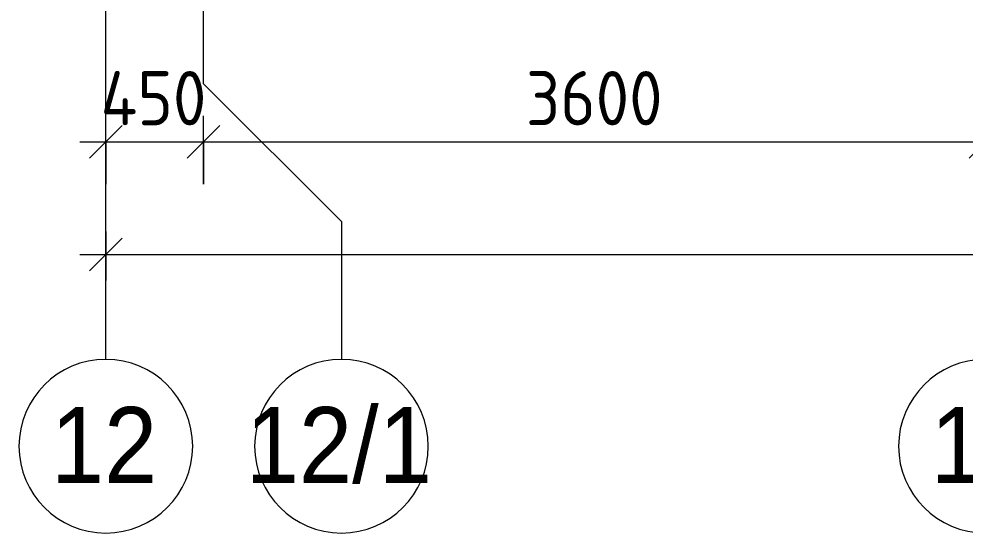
# Model space of a CAD drawing. Header units: millimetres. Extents: x 315 to 209858, y -8553 to 29000.
# Drawn here: x 8043 to 12399, y -2706 to -338 of the extents above; entities that cross this region are included whole.
import ezdxf

# ---------------------------------------------------------------- set-up
doc = ezdxf.new("R2010")
doc.units = ezdxf.units.MM
for name, color, linetype, lineweight in [('A-ANNO-DIMS', 7, 'Continuous', 9), ('A-ANNO-DIMS-100', 7, 'Continuous', 9), ('Оси', 7, 'Continuous', 9), ('Оси-1', 7, 'Continuous', 20)]:
    doc.layers.add(name, color=color, linetype=linetype, lineweight=lineweight)
doc.styles.add('Arial', font='arial.ttf', dxfattribs={"width": 0.9, "height": 350})
doc.styles.add('ISOCPEUR_2', font='isocpeur.ttf', dxfattribs={"width": 0.9, "height": 250})
doc.dimstyles.new('ISO-2_5_0_9К_БОЛЬШОЙ', dxfattribs={"dimscale": 304.8, "dimtxt": 248.995294, "dimasz": 0.492126, "dimexe": 0.393701, "dimexo": 0.984252, "dimgap": 0, "dimtad": 1, "dimdec": 0, "dimrnd": 10, "dimzin": 0, "dimdsep": 46, "dimtxsty": 'ISOCPEUR_2', "dimblk1": 'OBLIQUE', "dimblk2": 'OBLIQUE', "dimsah": 1, "dimcen": 0.09, "dimdle": 0.393701, "dimazin": 0, "dimtfac": 1, "dimtdec": 4, "dimtix": 1, "dimtmove": 0, "dimatfit": 3, "dimfxl": 1, "dimtvp": 1, "dimtolj": 1, "dimtzin": 0, "dimarcsym": 2})
doc.dimstyles.new('ISO-2_5_0_9К_БОЛЬШОЙ_округление', dxfattribs={"dimscale": 304.8, "dimtxt": 248.995294, "dimasz": 0.492126, "dimexe": 0.393701, "dimexo": 0, "dimgap": 0, "dimtad": 1, "dimdec": 0, "dimrnd": 10, "dimzin": 0, "dimdsep": 46, "dimtxsty": 'ISOCPEUR_2', "dimblk1": 'OBLIQUE', "dimblk2": 'OBLIQUE', "dimsah": 1, "dimcen": 0.09, "dimdle": 0.393701, "dimazin": 0, "dimtfac": 1, "dimtdec": 4, "dimtix": 1, "dimtmove": 0, "dimatfit": 3, "dimfxl": 1, "dimtvp": 1, "dimtolj": 1, "dimtzin": 0, "dimarcsym": 2})

# ---------------------------------------------------------------- blocks, each defined once
blk = doc.blocks.new('Ось сетки - D8-29747960-План устройствa полов 2 этажа в осях 12-23')
at = {"layer": 'Оси-1'}
for start, end in [(360, 180), (180, 360)]:
    blk.add_arc((0, 0), 4, start, end, dxfattribs=at)
blk = doc.blocks.new('DIMBLOCK14-План устройствa полов 2 этажа в осях 12-23')
at = {"layer": 'A-ANNO-DIMS-100'}
for p, q in [((8442.8, -1098.6), (8442.8, -784.6)), ((8892.8, -1098.6), (8892.8, -784.6)), ((8322.8, -904.6), (8892.8, -904.6)), ((8442.8, -904.6), (8442.8, -1098.6)), ((8892.8, -904.6), (8892.8, -1098.6))]:
    blk.add_line(p, q, dxfattribs=at)
at = {"layer": 'A-ANNO-DIMS-100', "lineweight": 20}
for p, q in [((8442.8, -904.6), (8517.8, -829.6)), ((8892.8, -904.6), (8967.8, -829.6)), ((8442.8, -904.6), (8367.8, -979.6)), ((8892.8, -904.6), (8817.8, -979.6))]:
    blk.add_line(p, q, dxfattribs=at)
at = {"layer": 'A-ANNO-DIMS-100', "color": 0, "insert": (8418.9, -578), "char_height": 250, "width": 597.589, "attachment_point": 1, "line_spacing_factor": 1.149209, "style": 'ISOCPEUR_2'}
blk.add_mtext('450', dxfattribs=at)
blk = doc.blocks.new('_Oblique')
at = {"color": 0, "linetype": 'ByBlock', "lineweight": -2}
blk.add_line((-0.5, -0.5), (0.5, 0.5), dxfattribs=at)
blk = doc.blocks.new('DIMBLOCK15-План устройствa полов 2 этажа в осях 12-23')
at = {"layer": 'A-ANNO-DIMS-100'}
for p, q in [((8892.8, -1098.6), (8892.8, -784.6)), ((12492.8, -1098.6), (12492.8, -784.6)), ((8892.8, -904.6), (12492.8, -904.6)), ((8892.8, -904.6), (8892.8, -1098.6)), ((12492.8, -904.6), (12492.8, -1098.6))]:
    blk.add_line(p, q, dxfattribs=at)
at = {"layer": 'A-ANNO-DIMS-100', "lineweight": 20}
for p, q in [((8892.8, -904.6), (8967.8, -829.6)), ((12492.8, -904.6), (12567.8, -829.6)), ((8892.8, -904.6), (8817.8, -979.6)), ((12492.8, -904.6), (12417.8, -979.6))]:
    blk.add_line(p, q, dxfattribs=at)
at = {"layer": 'A-ANNO-DIMS-100', "color": 0, "insert": (10376.8, -578), "char_height": 250, "width": 758.478, "attachment_point": 1, "line_spacing_factor": 1.149209, "style": 'ISOCPEUR_2'}
blk.add_mtext('3600', dxfattribs=at)
blk = doc.blocks.new('DIMBLOCK57-План устройствa полов 2 этажа в осях 12-23')
at = {"layer": 'A-ANNO-DIMS-100'}
for p, q in [((8442.8, -1317.2), (8442.8, -1543.3)), ((8442.8, -1423.3), (8442.8, -1317.2)), ((54992.8, -1317.2), (54992.8, -1543.3)), ((54992.8, -1423.3), (54992.8, -1317.2)), ((8322.8, -1423.3), (55112.8, -1423.3))]:
    blk.add_line(p, q, dxfattribs=at)
at = {"layer": 'A-ANNO-DIMS-100', "lineweight": 20}
for p, q in [((8442.8, -1423.3), (8517.8, -1348.3)), ((54992.8, -1423.3), (55067.8, -1348.3)), ((8442.8, -1423.3), (8367.8, -1498.3)), ((54992.8, -1423.3), (54917.8, -1498.3))]:
    blk.add_line(p, q, dxfattribs=at)
at = {"layer": 'A-ANNO-DIMS-100', "color": 0, "insert": (31310.8, -1096.7), "char_height": 250, "width": 976.828, "attachment_point": 1, "line_spacing_factor": 1.149209, "style": 'ISOCPEUR_2'}
blk.add_mtext('46550', dxfattribs=at)

msp = doc.modelspace()

# ---------------------------------------------------------------- linework, layer by layer
at = {"layer": 'Оси'}
for p, q in [((8892.8, -636.3), (8892.8, 1863.7)), ((8442.8, -1906.3), (8442.8, 593.7)), ((8892.8, -636.3), (9527.8, -1271.3)), ((9527.8, -1271.3), (9527.8, -1906.3))]:
    msp.add_line(p, q, dxfattribs=at)

# ---------------------------------------------------------------- block references
at = {"layer": 'Оси-1', "xscale": 99.99999999999993, "yscale": 99.99999999999993, "zscale": 99.99999999999993}
for p in [(8442.8, -2306.3), (9527.8, -2306.3), (12492.8, -2306.3)]:
    msp.add_blockref('Ось сетки - D8-29747960-План устройствa полов 2 этажа в осях 12-23', p, dxfattribs=at)

# ---------------------------------------------------------------- texts
at = {"layer": 'Оси', "char_height": 350, "attachment_point": 1, "style": 'Arial'}
for s, insert, width in [('12', (8190.2, -2125.6), 606.076), ('12/1', (9087.6, -2125.6), 1060.633), ('13', (12240.2, -2125.6), 606.076)]:
    msp.add_mtext(s, dxfattribs=dict(at, insert=insert, width=width))

# ---------------------------------------------------------------- dimensions: what is measured, and where the dimension line sits
at = {"layer": 'A-ANNO-DIMS'}
for base, p1, p2, dimstyle, override, picture, middle in [((8892.8, -904.6), (8442.8, -798.6), (8892.8, -798.6), 'ISO-2_5_0_9К_БОЛЬШОЙ', {"dimpost": '<>', "dimfxl": 450}, 'DIMBLOCK14-План устройствa полов 2 этажа в осях 12-23', (8667.8, -779.6)), ((12492.8, -904.6), (8892.8, -798.6), (12492.8, -798.6), 'ISO-2_5_0_9К_БОЛЬШОЙ', {"dimpost": '<>', "dimfxl": 3600}, 'DIMBLOCK15-План устройствa полов 2 этажа в осях 12-23', (10692.8, -779.6)), ((54992.8, -1423.3), (8442.8, -1317.2), (54992.8, -1317.2), 'ISO-2_5_0_9К_БОЛЬШОЙ_округление', {"dimpost": '<>', "dimfxl": 46550}, 'DIMBLOCK57-План устройствa полов 2 этажа в осях 12-23', (31717.8, -1298.3))]:
    dim = msp.add_linear_dim(base=base, p1=p1, p2=p2, dimstyle=dimstyle, override=override, dxfattribs=at)
    dim.commit()
    dim.dimension.update_dxf_attribs({"geometry": picture, "text_midpoint": middle})

doc.saveas('drawing.dxf')
